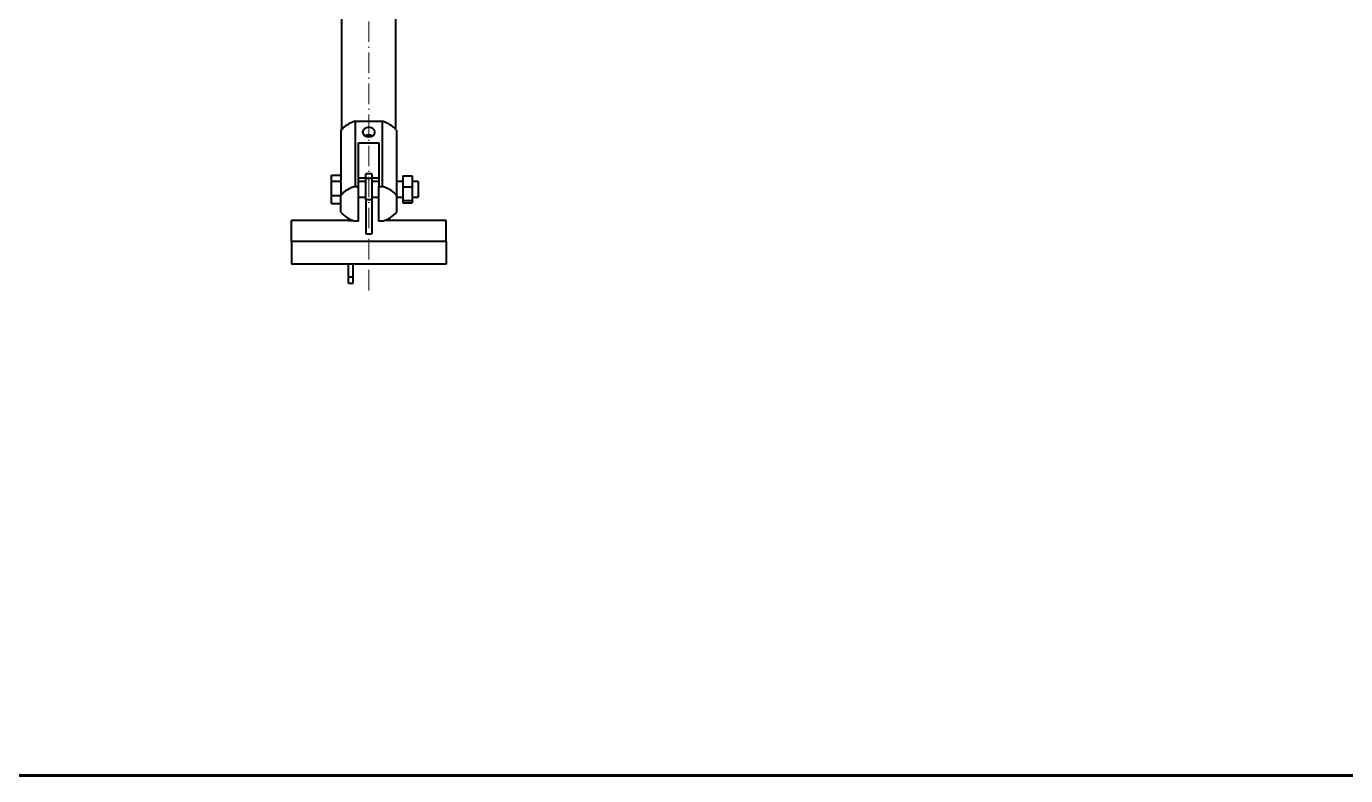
# Model space of a CAD drawing. Header units: millimetres. Extents: x -535 to 3636, y 24 to 870.
# Drawn here: x -316.7 to 69.8, y 23.9 to 243.4 of the extents above; entities that cross this region are included whole.
import ezdxf

# ---------------------------------------------------------------- set-up
doc = ezdxf.new("R2010")
doc.units = ezdxf.units.MM
doc.linetypes.add('ACAD_ISO10W100', pattern=[18, 12, -3, 0, -3])
doc.layers.add('net dam', color=7, linetype='Continuous', lineweight=35)

msp = doc.modelspace()

# ---------------------------------------------------------------- linework, layer by layer
at = {"color": 5, "linetype": 'ACAD_ISO10W100', "lineweight": 15, "ltscale": 0.5}
msp.add_line((-216.3536, 290.384), (-216.4173, 165.7479), dxfattribs=at)
at = {"color": 7, "linetype": 'Continuous', "lineweight": 40}
for p, q in [((-224.3474, 263.5071), (-224.3474, 213.2782)), ((-208.4871, 213.2782), (-208.4871, 263.5071)), ((-224.574, 213.0043), (-224.574, 198.3101)), ((-220.3677, 215.6396), (-220.3677, 196.5677)), ((-220.3677, 215.6396), (-212.4668, 215.6396)), ((-212.4668, 215.6396), (-212.4668, 196.5677)), ((-208.2606, 213.0043), (-208.2606, 193.9323)), ((-219.4081, 209.2823), (-213.4265, 209.2823)), ((-219.4081, 196.5677), (-219.4081, 209.2823)), ((-213.4265, 209.2823), (-213.4265, 196.5677)), ((-227.2929, 199.866), (-224.574, 199.866)), ((-227.2929, 198.0927), (-227.2929, 199.866)), ((-227.2929, 198.0927), (-224.574, 198.0927)), ((-227.2929, 193.9222), (-227.2929, 198.0927)), ((-224.574, 198.0927), (-224.574, 198.3101)), ((-224.574, 197.6884), (-224.574, 198.0927)), ((-224.574, 197.6884), (-224.574, 193.9323)), ((-219.4081, 199.0615), (-217.3006, 199.0615)), ((-217.3006, 197.9612), (-219.4081, 197.9612)), ((-215.488, 200.227), (-217.3006, 200.227)), ((-217.3006, 199.0117), (-217.3006, 200.227)), ((-217.3006, 199.0117), (-215.488, 199.0117)), ((-217.3006, 192.6073), (-217.3006, 199.0117)), ((-215.488, 200.227), (-215.488, 199.0117)), ((-215.488, 199.0615), (-213.4265, 199.0615)), ((-215.488, 199.0117), (-215.488, 192.6073)), ((-213.4265, 197.9612), (-215.488, 197.9612)), ((-206.448, 197.9612), (-208.2606, 197.9612)), ((-206.448, 199.617), (-203.7291, 199.617)), ((-206.448, 199.617), (-206.448, 196.3881)), ((-203.7291, 199.617), (-203.7291, 196.3881)), ((-201.9165, 197.9612), (-203.7291, 197.9612)), ((-201.9165, 197.9612), (-201.9165, 193.4297)), ((-227.2929, 193.9222), (-224.574, 193.9222)), ((-227.2929, 191.525), (-227.2929, 193.9222)), ((-224.574, 188.9822), (-224.574, 193.9323)), ((-220.3677, 196.5677), (-219.4081, 196.5677)), ((-219.4081, 186.3469), (-219.4081, 196.5677)), ((-219.4081, 193.4297), (-217.3006, 193.4297)), ((-215.488, 193.4297), (-213.4265, 193.4297)), ((-213.4265, 196.5677), (-212.4668, 196.5677)), ((-213.4265, 186.3469), (-213.4265, 196.5677)), ((-208.2606, 193.9323), (-208.2606, 188.9822)), ((-208.2606, 193.4297), (-206.448, 193.4297)), ((-206.448, 196.3881), (-203.7291, 196.3881)), ((-206.448, 196.3881), (-206.448, 192.4665)), ((-203.7291, 196.3881), (-203.7291, 192.4665)), ((-203.7291, 193.4297), (-201.9165, 193.4297)), ((-227.2929, 191.525), (-224.574, 191.525)), ((-215.488, 192.6073), (-217.3006, 192.6073)), ((-217.3006, 192.6073), (-217.3006, 182.6586)), ((-215.488, 192.6073), (-215.488, 182.6586)), ((-206.448, 192.4665), (-203.7291, 192.4665)), ((-206.448, 192.4665), (-206.448, 191.774)), ((-206.448, 191.774), (-203.7291, 191.774)), ((-203.7291, 192.4665), (-203.7291, 191.774)), ((-221.0405, 186.5734), (-239.0748, 186.5734)), ((-239.0748, 180.3969), (-239.0748, 186.5734)), ((-222.3082, 186.5734), (-222.3082, 187.1422)), ((-222.3082, 186.5734), (-221.0405, 186.5734)), ((-219.4081, 186.3469), (-220.3677, 186.3469)), ((-212.4668, 186.3469), (-213.4265, 186.3469)), ((-193.7598, 186.5734), (-211.7941, 186.5734)), ((-193.7598, 180.3969), (-193.7598, 186.5734)), ((-217.3006, 182.6586), (-215.488, 182.6586)), ((-239.0748, 180.3969), (-239.0748, 173.7645)), ((-193.7598, 180.3969), (-239.0748, 180.3969)), ((-193.7598, 180.3969), (-193.7598, 173.7645)), ((-193.7598, 173.7645), (-239.0748, 173.7645)), ((-222.3082, 170.0654), (-222.3082, 173.7645)), ((-220.9488, 170.0654), (-220.9488, 173.7645)), ((-222.3082, 170.0654), (-220.9488, 170.0654)), ((-222.3082, 168.1909), (-222.3082, 170.0654)), ((-222.3082, 168.1909), (-220.9488, 168.1909)), ((-220.9488, 168.1909), (-220.9488, 170.0654))]:
    msp.add_line(p, q, dxfattribs=at)
at = {"color": 7, "linetype": 'Continuous', "lineweight": 40, "flags": 128}
msp.add_lwpolyline([(-214.6047, 212.461), (-214.7427, 213.0016), (-215.1356, 213.4599), (-215.7236, 213.7662), (-216.4173, 213.8737), (-217.1109, 213.7662), (-217.699, 213.4599), (-218.0919, 213.0016), (-218.2299, 212.461), (-218.0919, 211.9203), (-217.699, 211.462), (-217.1109, 211.1558), (-216.4173, 211.0482), (-215.7236, 211.1558), (-215.1356, 211.462), (-214.7427, 211.9203), (-214.6047, 212.461)], dxfattribs=at)
at = {"color": 7, "linetype": 'Continuous', "lineweight": 40}
for centre, radius, start, end in [((-218.2563, 207.5951), 8.3171, 104.70665, 139.42947), ((-214.5783, 207.5951), 8.3171, 40.57053, 75.29335), ((-216.4173, 209.3895), 2.2159, 60.884918, 119.115082), ((-218.2559, 188.5225), 8.3177, 104.708529, 139.428648), ((-214.5787, 188.5225), 8.3177, 40.571352, 75.291471), ((-218.2556, 194.3925), 8.3182, 220.573022, 255.290858), ((-214.5789, 194.3925), 8.3182, 284.709142, 319.426978)]:
    msp.add_arc(centre, radius, start, end, dxfattribs=at)
at = {"layer": 'net dam', "color": 7, "lineweight": 60}
msp.add_lwpolyline([(-535.0715, 23.9247), (-535.0715, 864.9247), (653.9285, 864.9247), (653.9285, 23.9247), (-535.0715, 23.9247)], close=True, dxfattribs=at)

doc.saveas('drawing.dxf')
